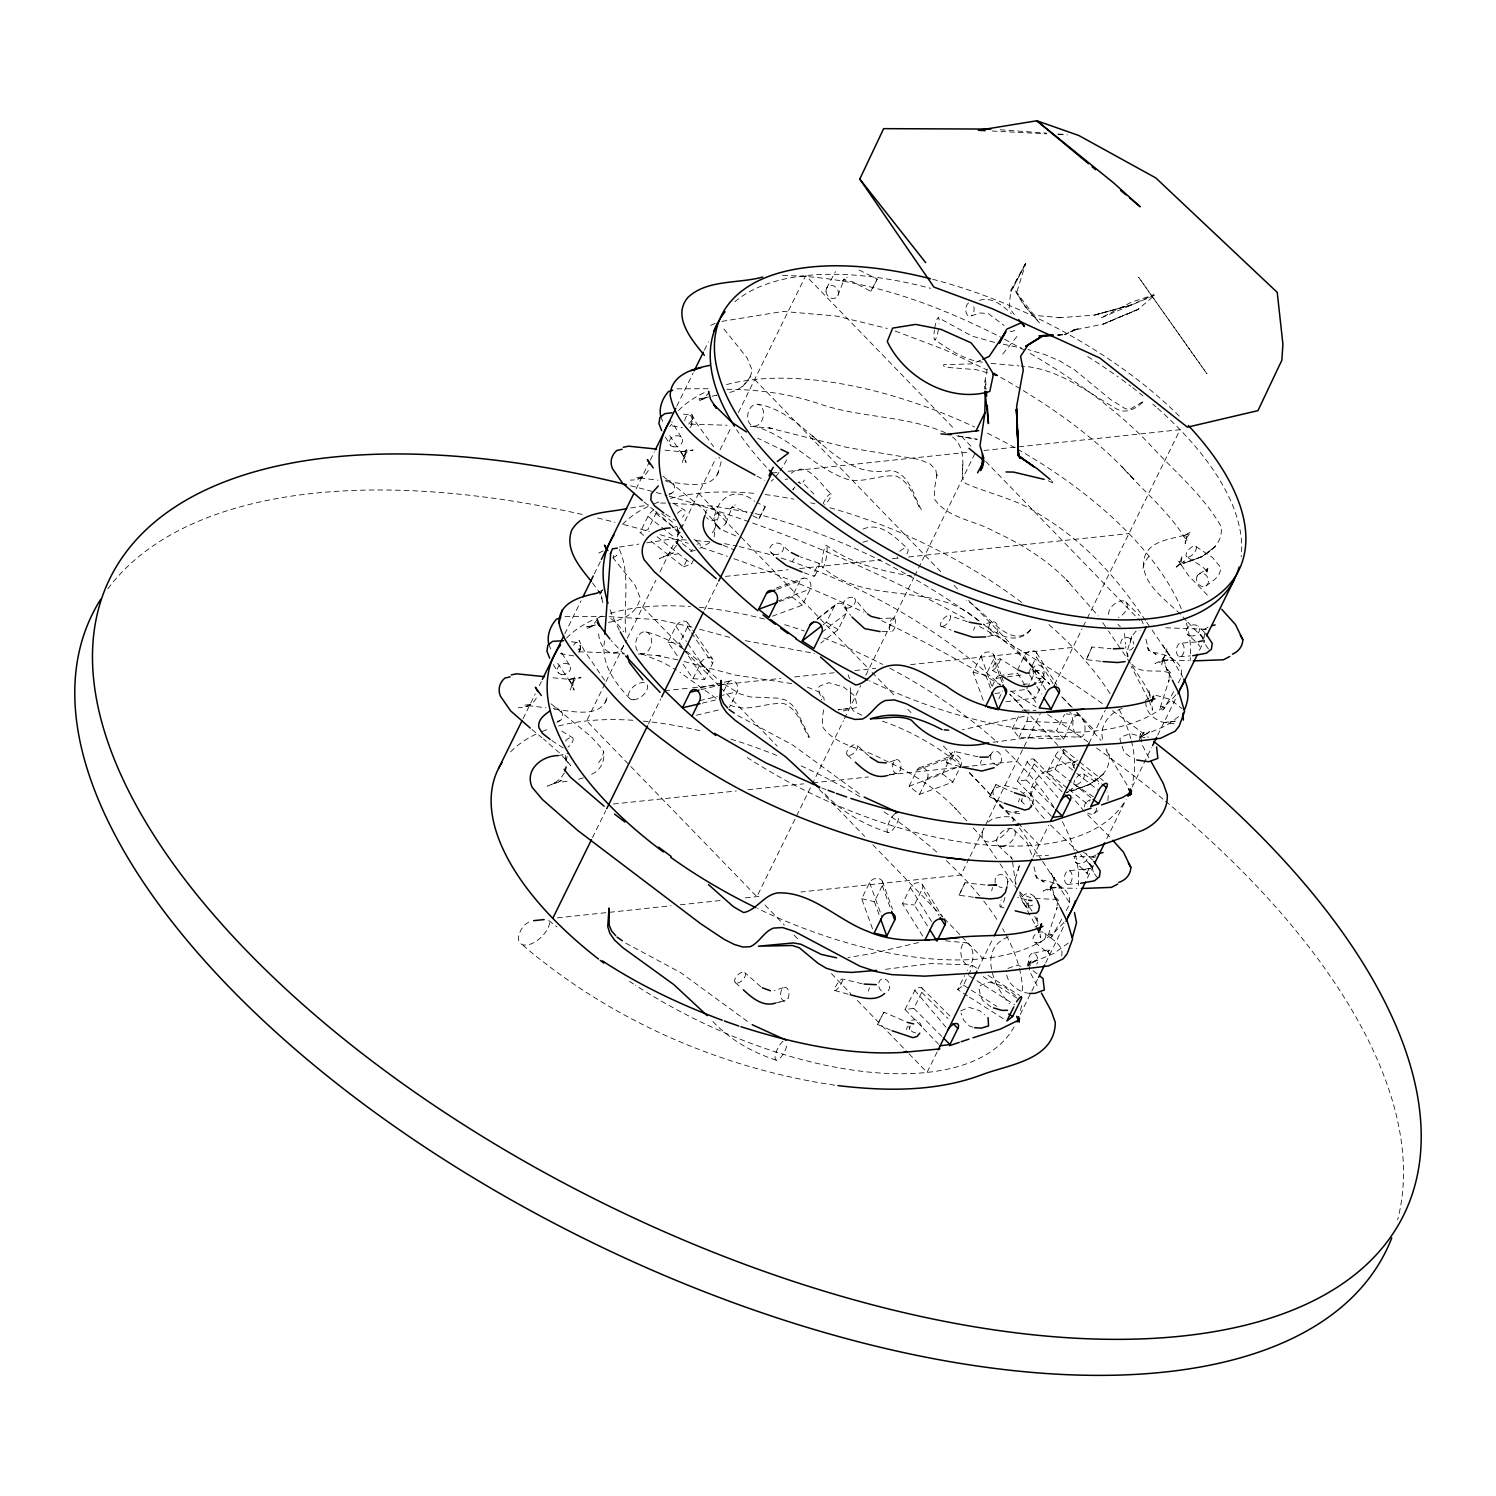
<?xml version="1.0" encoding="UTF-8"?>
<svg xmlns="http://www.w3.org/2000/svg" width="1496" height="1496" viewBox="0 0 1496 1496"><rect width="100%" height="100%" fill="white"/><g stroke="black" fill="none" stroke-linecap="round" stroke-linejoin="round"><path stroke-width="0.75" stroke-dasharray="5 3.75" d="M985.415 389.091L985.64 380.078L986.238 389.222M850.775 692.424L850.364 701.306L850.626 686.29M962.788 464.807L962.358 473.69C963.405 460.787 963.966 445.247 952.26 436.795M1044.376 818.462C1012.063 787.476 1043.086 764.83 1075.905 761.688L1070.912 763.989L1076.952 760.566M1186.235 620.728C1171.592 602.383 1140.176 586.75 1143.898 559.691C1147.451 539.813 1172.64 539.439 1187.899 534.091L1182.925 536.372L1190.947 531.828L1186.833 537.569L1185.169 543.553L1186.085 536.316L1187.057 541.515C1170.321 512.773 1143.561 491.324 1121.701 466.528L1133.875 479.113L1131.481 476.644M809.411 737.248L796.919 711.46L791.889 704.71L785.83 700.147L778.462 698.183L750.225 696.93L739.473 693.751L723.69 683.728M921.405 509.631C914.898 499.384 909.362 471.876 890.457 470.567C832.599 480.702 810.159 413.102 757.855 404.238A11.164 7.779 -78.4 0 0 747.869 419.235A11.164 7.779 -78.4 0 0 761.053 422.022A11.164 7.779 -78.4 0 0 757.855 404.238M1073.642 767.542L1074.091 763.932L1074.745 767.392M1061.674 955.851C1064.198 944.78 1051.239 939.282 1044.619 933.018M1100.869 661.288L1086.358 659.624L1092.005 647.001L1111.098 648.684M1092.005 647.001L1086.358 659.624M1107.863 800.603L1108.312 794.526L1107.021 791.982M823.716 709.833L822.314 717.332L822.688 726.963C835.909 746.186 862.725 747.85 881.892 758.921M1007.182 885.333L1007.93 881.35L1007.406 884.099M987.267 368.97L984.256 384.472L984.742 389.072M1028.332 902.873L1028.556 909.605L1023.189 903.023M1026.555 906.557L1027.285 903.285M910.223 1026.05L909.456 1029.342L909.213 1027.135M1022.217 798.434L1021.45 801.725L1020.964 798.322A6.919 5.891 54.3 0 0 1024.517 804.25M729.674 392.401C740.576 390.063 750.338 381.256 752.133 370.129L747.121 357.918L722.044 326.652M1139.522 737.846L1140.532 733.564L1141.598 742.016M570.331 690.105L574.558 676.454L572.931 683.074L574.053 690.18L569.303 679.315L572.893 685.972L556.213 661.101M554.38 709.197C570.761 710.806 603.075 719.726 607.152 695.958M682.326 462.488L686.571 448.837L684.925 455.457L686.047 462.582L681.297 451.717L684.888 458.356L668.207 433.485M666.375 481.581C682.756 483.189 715.069 492.109 719.146 468.36M1018.14 870.616L1019.748 864.034L1015.242 878.863L1016.083 884.211M1060.402 907.81L1053.053 893.224L1055.166 898.236L1051.426 885.408L1049.799 892.027L1054.96 876.469M1130.153 643L1131.743 636.417L1135.913 631.275L1140.102 630.284M1171.349 678.118L1165.047 665.626L1167.16 670.638L1163.42 657.791L1161.794 664.411L1166.955 648.871M551.07 703.831L590.995 736.574L601.205 747.888L603.655 751.684L602.121 757.911L597.876 763.428M1030.968 795.928L1032.521 789.701L1036.747 784.185M1142.963 568.312L1144.515 562.085L1148.741 556.587M567.19 756.452L565.638 762.623L565.301 754.826L566.666 760.81L570.761 765.634L560.402 753.704L543.534 739.024M678.679 530.893L677.632 535.007L677.295 527.209M714.097 536.989L715.649 524.067L714.116 530.295L711.292 533.979M579.681 650.087L580.859 645.618L579.064 640.438L583.964 650.068L604.814 680.53M991.661 890.793L992.54 887.483M579.083 652.331L580.654 646.646L578.017 649.993M906.539 1029.566L907.455 1026.256M1018.533 801.95L1019.468 798.658M725.878 523.263L732.329 506.564L730.478 508.715L735.265 504.863M837.872 295.647L844.324 278.948L842.491 281.117L847.278 277.265M1030.594 629.386C1010.754 652.331 985.658 610.686 966.192 600.214M1142.495 401.9L1130.696 408.857L1125.46 408.838L1110.612 399.544L1074.82 370.036L1060.047 361.06L1044.208 354.328L1027.939 349.503M605.543 702.559L607.488 696.238M717.538 474.943L721.109 462.002L718.922 457.065M1025.527 263.82L1010.997 291.57L1025.732 263.408L1016.532 293.066C1010.529 282.333 1034.39 318.33 1035.662 315.488L1061.543 317.75L1058.457 317.825L1095.147 315.039L1131.612 304.96L1094.1 315.151L1132.435 304.473L1154.071 294.768L1131.387 302.155L1100.626 318.087L1154.856 295.123L1137.652 309.728L1103.057 324.034L1139.148 308.849L1103.898 323.959L1072.501 330.41L1074.521 329.756L1064.984 334.599L1057.616 335.141M1048.322 935.075L1057.13 907.287L1056.756 909.381L1057.41 902.238L1055.428 897.076L1059.598 901.527L1055.073 899.339L1032.857 898.404M1160.335 707.458L1169.124 679.67L1168.75 681.765L1169.405 674.621L1167.441 669.479L1171.592 673.911C1159.381 667.347 1141.953 675.893 1131.761 664.168M868.335 991.081L869.438 987.809M980.329 763.465L981.432 760.192M752.787 515.69L758.809 518.944L765.223 506.695L758.173 503.086M765.223 506.695L758.809 518.944M845.502 279.415L843.389 279.864L852.944 281.921L870.803 291.327L877.236 279.079L857.956 269.43M877.236 279.079L870.803 291.327M890.307 1029.959L877.498 1024.442L883.93 1012.175L907.492 1022.404M883.93 1012.175L877.498 1024.442M1002.32 802.342L989.51 796.826L995.925 784.577L1012.418 791.889M995.925 784.577L989.51 796.826M1131.743 636.417L1127.236 651.246L1128.078 656.594M1005.929 701.774L1035.643 697.921L1044.339 678.473A7.087 5.236 79.8 0 0 1040.505 671.068A7.087 5.236 79.8 0 0 1034.484 673.294L1027.565 687.375M1066.218 910.484C1078.149 891.897 1055.708 881.013 1040.057 879.966L1044.245 882.042L1038.355 878.937L1034.559 874.113L1036.784 878.302L1033.549 865.23M1178.212 682.868C1190.143 664.28 1167.703 653.397 1152.07 652.35L1156.24 654.425L1150.349 651.321L1146.553 646.496L1148.797 650.704L1145.543 637.614M717.257 520.197L718.286 517.373M1032.315 803.988L1032.876 802.473A6.919 5.891 54.3 0 0 1031.268 794.47A6.919 5.891 54.3 0 0 1023.657 792.861M1018.346 716.734L1012.399 728.795L1018.926 737.472L1063.675 739.174L1072.501 719.707A7.087 4.488 -90 0 0 1069.808 712.227M973.485 897.245L959.03 895.263L964.995 882.771L986.257 885.09M964.995 882.771L959.03 895.263M973.559 630.227L974.868 627.011M714.564 515.877C719.127 495.12 737.21 486.985 754.62 501.254M826.559 288.261L835.497 271.618M523.02 718.753L535.231 693.92M539.308 685.635L541.346 681.503M564.759 633.911L581.046 600.794M594.286 573.903L600.401 561.486M636.024 489.061L649.264 462.171M650.293 460.095L654.35 451.811M676.79 406.201L693.153 372.971M704.41 350.101L708.487 341.799M643.691 535.344L640.064 532.464L647.992 516.4A7.069 2.562 -51.7 0 1 654.706 509.351M656.501 512.062A7.069 2.562 -51.7 0 1 655.921 513.465L648.011 529.547L640.064 532.464M604.982 683.672L586.656 720.922L756.864 896.665L843.407 720.773M605.992 681.596L626.356 640.213M627.385 638.138L655.884 580.205M659.96 571.94L673.2 545.03M677.277 536.765L715.967 458.131M720.044 449.847L731.226 427.089M738.37 412.597L805.764 275.601L954.897 429.595M650.947 541.066L683.56 566.872L687.524 558.831M683.56 566.872L691.507 563.955L695.472 555.914M677.221 655.697L668.001 642.308L675.912 626.226A7.069 4.75 -34.6 0 1 684.457 621.064A7.069 4.75 -34.6 0 1 687.524 627.086L690.161 630.901M682.232 646.983L679.614 643.168L687.524 627.086M592.491 837.629L605.712 810.72M648.479 723.821L660.708 698.987M704.485 610.013L717.725 583.122M693.041 678.679L700.951 662.597A7.069 4.75 -34.6 0 1 709.497 657.436A7.069 4.75 -34.6 0 1 712.564 663.439L704.653 679.521L693.041 678.679L682.494 663.364M723.784 691.152L727.617 683.354A7.069 5.386 76.7 0 1 735.116 681.989A7.069 5.386 76.7 0 1 737.135 691.788L729.45 707.384M779.51 601.56L792.039 596.96L799.949 580.878A7.069 5.666 69.8 0 1 807.877 579.382A7.069 5.666 69.8 0 1 810.29 589.05L802.38 605.132L769 617.437M822.987 624.898L826.465 622.205L834.375 606.142A7.069 6.059 52.3 0 1 842.959 604.272A7.069 6.059 52.3 0 1 846.063 613.584L838.153 629.666L820.818 643.093M844.417 718.716L860.705 685.598M865.81 675.257L913.663 577.998M914.673 575.941L975.972 451.362M909.138 786.204L917.048 770.122L950.446 757.817A7.069 5.666 69.8 0 1 958.356 756.322A7.069 5.666 69.8 0 1 960.787 766.008L952.877 782.09L919.479 794.395L909.138 786.204L942.517 773.9L950.446 757.817M872.542 928.848L861.677 898.741L869.587 882.659A7.069 5.591 -19.9 0 1 878.676 878.545A7.069 5.591 -19.9 0 1 882.285 885.595L890.831 909.231M983.209 700.24L973.092 672.284L981.002 656.202A7.069 5.591 -19.9 0 1 990.109 652.088A7.069 5.591 -19.9 0 1 993.718 659.138L1002.264 682.793M919.479 794.395L927.389 778.313A7.069 5.666 69.8 0 0 924.958 768.626A7.069 5.666 69.8 0 0 917.048 770.122M879.031 914.561L874.375 901.658L882.285 885.595M990.464 688.123L985.808 675.22L993.718 659.138M992.147 686.327L996.093 678.286A7.069 5.068 82.6 0 1 1000.618 675.594M998.767 698.95L1002.713 690.909M922.714 936.047L902.481 903.715L910.391 887.633A7.069 4.937 -32 0 1 919.068 882.677A7.069 4.937 -32 0 1 922.265 888.905L938.927 915.533M1053.053 683.616L1036.391 656.987A7.069 4.937 -32 0 0 1033.194 650.76A7.069 4.937 -32 0 0 1024.498 655.716L1016.588 671.798L1027.303 688.908M927.445 925.912L914.355 904.986L922.265 888.905M1028.463 673.069L1036.391 656.987M1018.926 737.472L1026.836 721.39A7.069 4.264 -87.8 0 0 1027.827 716.173M969.09 858.442L960.937 874.992L800.921 891.99M970.1 856.385L1040.356 713.611M1054.624 684.626L1082.113 628.769M1083.123 626.693L1086.171 620.485M1087.199 618.428L1180.063 429.689L982.928 450.614M905.024 1009.52L915.309 989.436A7.069 3.628 -45 0 1 921.237 987.528A7.069 3.628 -45 0 1 921.742 992.297L913.813 1008.379L905.024 1009.52L938.553 1044.152M1017.411 781.118L1027.696 761.034A7.069 3.628 -45 0 1 1033.643 759.127A7.069 3.628 -45 0 1 1034.129 763.895L1026.219 779.977L1017.411 781.118L1052.548 817.396M1063.675 739.174L1056.625 730.459L1064.535 714.396M1067.097 787.981L1047.163 772.216L1055.073 756.135A7.069 2.562 -51.7 0 1 1060.664 749.646M1047.163 772.216L1055.11 769.281L1063.02 753.199A7.069 2.562 -51.7 0 0 1063.787 749.683M967.519 995.887L957.683 989.623L964.621 975.542M957.683 989.623L963.461 985.153L967.426 977.112M968.398 975.093L971.372 969.071A7.069 1.403 -57.5 0 0 971.895 965.331A7.069 1.403 -57.5 0 0 967.37 970.437M937.132 1051.95L927.071 1072.408L905.996 1050.66M977.917 969.071L993.25 937.917M1032.951 857.208L1048.696 825.231M1088.957 743.4L1105.282 710.207M1020.235 1014.568L1037.551 979.394M1045.685 962.844L1065.04 923.537M1087.424 878.002L1093.539 865.586M1106.778 838.695L1126.114 799.388M1132.229 786.971L1151.583 747.645M1157.68 735.228L1176.006 697.996M1199.493 650.255L1203.588 641.952M1025.62 263.259L1010.791 290.224L1009.164 307.615L1014.325 314.59M1163.907 708.898A1.945 1.683 7.9 0 0 1161.868 706.486A1.945 1.683 7.9 0 0 1160.559 709.16A1.945 1.683 7.9 0 0 1163.907 708.898L1173.949 691.208M1051.912 936.515A1.945 1.683 7.9 0 0 1049.874 934.102A1.945 1.683 7.9 0 0 1048.565 936.758A1.945 1.683 7.9 0 0 1051.912 936.515L1061.954 918.806M792.431 561.374L794.283 558.438M1138.998 739.996L1144.085 732.161L1139.84 737.509L1149.564 731.75L1143.225 735.359L1166.076 725.691L1180.194 715.481M794.956 486.911L792.88 489.921A6.919 5.423 73 0 0 793.572 486.649M602.944 589.48L598.811 595.427L601.635 591.855M676.454 545.348L672.34 551.089L666.375 555.689L659.474 558.476L673.387 552.903L666.356 555.484L677.445 553.95M564.46 772.946L560.346 778.687L554.38 783.306L547.461 786.092L561.393 780.519L554.361 783.1L569.976 780.856M802.885 482.142L804.474 479.954M1031.941 669.965L1033.661 667.646A6.919 5.423 73 0 1 1043.31 668.993A6.919 5.423 73 0 1 1038.654 678.455A6.919 5.423 73 0 1 1033.661 667.646M679.184 528.836L683.41 523.282M709.459 391.728L705.233 397.244L698.969 401.209L706.374 397.45L699.006 399.095L716.752 395.131L713.05 395.879M597.465 619.344L593.239 624.842L586.974 628.806L594.08 625.272L586.675 626.899L595.52 624.954M1002.769 354.01L1017.916 335.328M688.702 424.041L692.667 419.048L691.077 424.714L692.854 418.001L691.059 412.821L695.958 422.47L713.629 446.687M742.465 386.716L750.599 376.543M683.934 455.906L688.104 450.764L693.115 450.034L681.035 451.736L662.915 449.978M571.94 683.504L576.11 678.361L581.121 677.651L569.041 679.352L550.921 677.595M1165.347 655.454L1161.195 660.596L1155.099 663.513L1168.114 659.904L1160.933 660.26L1188.815 660.69M1053.352 883.07L1049.182 888.213L1043.105 891.111L1056.12 887.521L1048.939 887.876L1076.821 888.306M960.731 1010.941L968.978 1007.332L979.768 1010.716L984.742 1014.849M989.866 755.48L991.25 753.853A6.919 5.423 73 0 1 1000.899 755.218A6.919 5.423 73 0 1 996.243 764.662A6.919 5.423 73 0 1 991.25 753.853M669.797 426.416L671.947 424.135M1038.654 680.4L1041.422 677.95M988.632 756.452L990.352 754.975M1068.2 943.097L1054.082 953.307L1031.23 962.957L1037.551 959.366L1027.846 965.126L1032.09 959.778L1027.004 967.613L1028.537 961.18L1029.865 971.745L1037.981 987.323M791.309 473.278C806.924 459.253 820.575 484.966 831.028 493.774M817.452 618.596L836.526 603.842M817.04 619.55L834.375 606.142M821.79 632.378L846.063 613.584M1069.098 791.066L1072.389 788.579L1066.199 792.787C1084.282 787.251 1112.295 778.163 1109.06 754.115L1106.049 748.767M1142.682 402.274C1135.801 408.614 1126.095 414.224 1116.801 409.044C1086.526 391.522 1057.653 368.053 1021.132 366.109M1030.688 629.891C1017.336 646.048 996.86 635.089 983.919 624.075M1205.776 586.021C1212.059 581.271 1221.821 576.297 1220.306 566.928L1212.62 557.615L1195.734 546.395M1093.782 813.637L1100.888 808.532M996.579 765.915L999.01 764.157M528.686 922.078L524.329 925.183A19.429 10.285 -44.1 0 0 526.611 945.023A19.429 10.285 -44.1 0 0 549.743 922.49L548.134 920.021L556.942 926.903M987.996 822.033L992.353 818.929L1002.694 816.629L1011.782 816.872L1014.325 820.537M1145.319 700.465L1148.535 698.333M1034.933 927.015L1038.168 924.883M709.889 542.543L699.829 548.321M591.668 774.236C600.476 770.459 605.095 761.015 603.655 751.684M1208.113 627.179L1202.784 630.302L1206.262 629.573M1096.119 854.796L1090.79 857.919L1095.988 856.815M612.893 557.896L616.745 555.521L612.874 555.97M668.918 494.783L671.966 493.044M556.905 722.4L559.971 720.661M1199.194 573.847L1208.001 568.574L1205.851 570.967L1207.403 569.041L1206.879 572.033L1206.823 569.789L1208.132 572.332L1202.223 566.554L1186.627 556.811M1087.199 801.463L1090.266 799.724M1122.262 708.337C1109.284 712.732 1097.933 727.318 1103.356 741.418M1008.323 936.907C977.636 948.745 993.363 986.032 1009.501 1003.76M1074.521 329.756L1065.152 334.375L1078.99 328.335L1074.091 329.887M710.712 325.417L716.64 322.65M598.699 553.053L604.627 550.285M597.783 592.397L603.056 590.079M980.684 360.143L972.176 363.865L943.77 364.65L943.565 365.828L945.659 367.249L976.439 369.718L988.931 373.196M637.764 479.131L643.953 476.738L636.567 477.523L657.96 480.179M525.769 706.729L531.959 704.354L524.572 705.14L545.965 707.795M776.274 588.115L803.408 578.129M777.004 589.331L799.949 580.878M776.91 601.373L810.29 589.05M919.105 767.878L953.906 755.069M927.389 778.313L960.787 766.008M1007.967 968.417L1016.925 965.163L1023.152 966.977M862.874 542.207L868.465 540.598M968.51 302.996A6.919 4.189 -88 0 0 966.005 312.01A6.919 4.189 -88 0 0 971.39 315.806L980.46 312.982L988.314 313.599L1004.078 325.474M895.356 760.099L888.381 762.549L890.045 762.044M783.343 987.715L774.274 990.539M991.399 622.093L984.798 624.038M690.572 551.65L695.995 550.004M578.578 779.266L584.001 777.621M594.267 593.949L599.522 592.528M863.099 529.079C881.032 521.3 895.393 537.644 907.399 548.471A6.919 3.516 -45.2 0 1 905.473 555.689M887.221 775.545L893.542 773.956M775.227 1003.162L781.548 1001.553M799.93 481.974L798.023 482.423L805.054 484.947L813.899 494.054M700.072 687.954L722.138 682.718M724.345 682.213L730.946 680.643M701.138 689.619L727.617 683.354M699.642 700.67L717.276 696.481M719.483 695.958L737.135 691.788M702.297 703.139L715.518 699.997M696.369 715.219L720.623 709.478M891.635 774.442L898.217 772.908M779.64 1002.04L786.223 1000.525M721.839 321.378L783.081 311.43L836.451 316.049L887.315 328.484M987.566 636.529L995.195 634.902M672.396 527.508L676.809 526.555M558.195 755.592L569.209 753.199M1024.274 716.304L962.283 729.711M918.6 942.574L870.803 953.756L847.97 957.534M733.508 507.032L731.394 507.481L735.733 507.724L746.747 512.361M608.367 622.28C622.373 620.84 637.782 612.743 640.138 597.745L635.202 585.478L612.986 557.746M1033.755 953.158L1049.743 949.418L1047.611 951.718L1049.126 950.054L1048.621 953.176L1047.892 950.97L1049.257 953.887L1034.11 941.769M979.506 300.359C992.054 296.432 1002.9 305.782 1011.408 313.73M630.732 507.911L648.703 504.975M1036.447 855.918L1048.546 855.282M619.438 547.069L638.867 544.095M646.665 542.88L671.087 539.046L686.851 540.037M885.464 969.315L930.811 963.574L967.276 964.733A11.164 5.947 81.3 0 0 972.063 949.68A11.164 5.947 81.3 0 0 961.479 946.931A11.164 5.947 81.3 0 0 967.276 964.733M681.035 451.736L688.104 450.764M569.041 679.352L576.11 678.361M999.309 675.594L1017.392 673.237M1033.231 671.18L1037.757 670.601M996.093 678.286L1005.125 677.108M1007.388 676.809L1020.945 675.051M1022.983 684.514L1027.546 683.915M1038.972 682.419L1043.553 681.839M994.952 693.49L1001.74 692.611M1010.772 691.433L1026.574 689.375L1035.643 697.921M1018.757 811.524L1012.773 812.272L1016.476 811.935M993.082 742.222L1042.805 735.957L1079.271 737.135A11.164 5.947 81.3 0 0 1084.076 722.082A11.164 5.947 81.3 0 0 1073.474 719.314A11.164 5.947 81.3 0 0 1079.271 737.135M771.899 473.017L778.855 472.287M788.13 471.296L966.697 452.334M725.41 576.409L788.037 569.77M799.631 568.536L880.789 559.915M892.383 558.7L897.02 558.195M908.614 556.961L1128.938 533.586M664.766 690.722L690.292 688.01M692.611 687.767L780.725 678.399M794.638 676.921L834.076 672.751M854.945 670.526L875.815 668.319M910.596 664.617L1072.95 647.394M613.416 804.025L736.331 790.973M747.925 789.757L803.576 783.848M812.852 782.857L868.522 776.948M889.391 774.741L961.292 767.111M963.611 766.85L1016.943 761.202M557.41 917.833L671.05 905.772M680.325 904.781L722.063 900.349M745.27 897.899L761.501 896.179M1196.576 641.952L1181.242 643.093A6.919 3.852 -85 0 0 1176.585 652.555A6.919 3.852 -85 0 0 1183.13 654.145A6.919 3.852 -85 0 0 1181.242 643.093M1179.39 656.763L1190.442 655.884M1067.396 884.379L1078.448 883.5M676.921 388.829L711.442 388.717M564.927 616.427L606.217 616.539M1069.247 870.709A6.919 3.852 -85 0 1 1071.136 881.761A6.919 3.852 -85 0 1 1064.591 880.153A6.919 3.852 -85 0 1 1069.247 870.709L1090.472 868.465L1083.534 869.999L1089.518 867.774L1086.825 873.234L1086.676 871.214L1087.985 874.3L1075.474 862.089M660.615 503.03L670.657 503.161M1057.747 334.992L1064.423 334.674L1058.009 334.992M893.916 617.998A6.919 2.992 -78.8 0 0 889.26 627.441A6.919 2.992 -78.8 0 0 894.253 628.825A6.919 2.992 -78.8 0 0 893.916 617.998L879.835 618.484M690.591 424.153L727.075 425.238M578.597 651.77L624.356 653.303M843.351 710.937L856.273 707.533L856.834 704.915L854.983 696.108L843.407 686.907L828.878 682.7L819.92 685.953L818.2 687.992L821.622 699.791M1174.098 723.466C1161.625 724.494 1146.217 716.734 1145.768 702.84M1019.861 813.356C1006.864 813.88 992.633 804.567 992.895 790.43L994.597 788.392L1003.554 785.138L1018.084 789.346L1029.659 798.546L1031.511 807.354M881.948 631.574L891.036 631.518M1205.72 629.236L1165.216 627.778M1093.726 856.853L1073.436 856.516M1024.33 710.058L1035.999 710.488M1026.836 721.39L1071.585 723.092M1012.399 728.795L1056.625 730.459M726.832 389.297C759.127 389.465 791.272 393.897 821.809 404.705C863.192 418.263 908.914 415.608 948.651 434.195M992.072 131.012L1046.845 133.855M1058.27 134.434L1067.396 134.921M782.651 275.545C859.396 276.199 933.205 302.734 1000.843 337.255M672.714 503.273L714.377 506.228L753.124 513.109M945.566 940.834L966.603 942.835M750.263 426.36L773.245 428.398L768.907 427.875L847.091 447.454L919.385 459.515L930.512 464.19L935.879 470.249L936.907 477.318L936.964 474.718L934.308 489.716L934.682 499.346C947.903 518.57 974.719 520.253 993.886 531.304C1021.394 543.815 1047.574 559.953 1068.499 581.981L1066.368 579.775L1098.195 615.885M638.268 653.976L661.251 655.996L656.912 655.472L679.895 660.353M1000.17 129.741L1046.433 133.125M1057.99 133.986L1064.928 134.49M668.001 642.308L679.614 643.168M695.883 540.636L709.609 541.776M991.025 363.36L1018.907 365.884M1078.616 715.219L1066.143 713.929M902.481 903.715L914.355 904.986M683.466 414.13L689.394 414.953M571.472 641.747L577.4 642.569M672.377 426.005L682.363 427.669M560.383 653.621L573.81 655.921M982.442 362.144C964.415 360.237 949.362 349.503 934.738 339.76M834.693 1085.198C720.231 1068.144 609.919 1019.935 521.917 944.425M791.683 683.579L735.097 675.051L681.877 660.933M745.27 640.662L814.479 653.434M956.767 435.822L977.262 439.338L957.552 435.86M977.991 756.808L954.467 751.441A6.919 1.627 -56.2 0 0 947.529 759.22A6.919 1.627 -56.2 0 0 949.81 760.903A6.919 1.627 -56.2 0 0 954.467 751.441M724.457 543.665L737.117 546.021M1003.292 344.211L1021.936 348.157M729.637 637.371L696.182 628.301M911.924 576.222C881.799 570.948 851.448 563.842 826.372 545.348A11.164 1.926 -80.9 0 0 822.033 561.355A11.164 1.926 -80.9 0 0 825.25 562.365A11.164 1.926 -80.9 0 0 826.372 545.348M862.164 983.732L842.454 979.057A6.919 1.627 -56.2 0 0 835.535 986.818A6.919 1.627 -56.2 0 0 837.816 988.519A6.919 1.627 -56.2 0 0 842.454 979.057M739.305 546.526L773.376 555.502M994.597 342.416L972.12 336.151L938.366 317.732M973.092 672.284L985.808 675.22M861.677 898.741L874.375 901.658M1026.985 899.825L1017.729 897.45M755.125 513.558C836.937 534.278 913.757 572.8 981.544 622.804M1000.3 906.875L1003.984 907.848M946.744 762.923L962.134 767.13M834.749 990.539L848.195 994.204M692.012 627.105L659.175 619.774L608.461 616.614L617.194 623.72L623.589 631.761M1155.959 695.285L1170.489 699.492L1182.064 708.693M1145.001 737.771L1130.471 733.564L1121.495 736.817L1119.793 738.856L1123.964 752.02L1132.453 758.753M1029.566 993.438C1017.729 991.885 1006.023 983.414 1006.266 970.455M1030.8 897.768L1022.366 894.458L1019.767 891.784M882.49 721.203C910.971 730.908 937.375 746.467 960.806 765.241M972.98 1027.154L969.52 1026.069L963.574 1020.085L961.049 1013.147M861.92 715.256L853.375 710.974L850.813 706.149L850.476 698.987M895.188 331.027L945.005 349.877L986.855 369.886M781.23 557.989C861.677 584.655 937.581 627.198 1000.039 684.738M967.314 621.663L950.016 615.697M819.135 563.412L800.341 556.867M645.861 631.854A11.164 7.779 -78.4 0 1 649.058 649.638A11.164 7.779 -78.4 0 1 635.875 646.852A11.164 7.779 -78.4 0 1 645.861 631.854C670.358 638.025 691.395 652.574 708.468 670.919L698.408 661.4M804.081 572.744L814.086 576.297M729.88 704.953C747.607 713.218 766.139 701.755 784.297 703.737C798.116 709.646 801.912 725.803 808.962 737.715M821.865 787.943L825.979 789.495M735.939 535.961L721.502 529.715M941.04 626.207L951.194 630.153M753.33 426.098C789.608 435.13 812.889 467.93 847.708 479.449C864.164 483.395 879.947 474.213 896.291 476.121C910.11 482.049 913.906 498.205 920.956 510.099M641.335 653.696L663.046 662.447L676.379 670.04M888.231 832.543C863.173 824.446 840.041 811.019 822.407 791.197M776.237 1060.159C751.179 1052.062 728.047 1038.635 710.413 1018.813M723.26 545.311L734.592 550.079M807.391 687.132L818.518 691.788L823.866 697.847L824.651 703.157M776.948 447.454L757.649 438.16M1048.303 480.814L1054.175 483.563L1051.426 480.796M883.856 759.856C910.671 772.142 936.066 788.13 956.505 809.579L954.373 807.373L970.25 824.577M1004.545 339.237L1026.63 351.429M756.957 476.102L764.755 480.291M737.809 715.574L792.768 745.045L862.257 795.872M625.795 943.191L680.774 972.662L750.244 1023.488M716.21 698.389L679.951 672.302M1000.637 377.347C1045.237 402.592 1088.078 431.858 1123.87 468.772M1016.906 669.254L1000.057 658.764A6.919 1.627 -56.2 0 0 993.138 666.543A6.919 1.627 -56.2 0 0 995.401 668.226A6.919 1.627 -56.2 0 0 1000.057 658.764M1030.295 353.505C1072.707 378.469 1113.398 407.062 1147.9 442.386C1172.546 470.006 1202.69 493.942 1221.054 526.499C1224.252 548.097 1200.26 558.943 1183.018 563.281L1201.812 556.793L1215.201 546.62L1201.812 556.793L1178.194 565.189L1184.383 560.963L1176.155 567.208L1180.363 561.655L1181.934 555.484L1181.316 565.189L1178.867 561.374L1188.329 575.399L1209.048 596.829M992.334 670.264L999.048 674.322M673.817 503.535L684.532 510.08A6.919 3.142 -47.8 0 1 682.494 517.186M561.823 731.151L572.538 737.696M1074.633 784.428L1094.025 797.2M826.465 622.205L838.153 629.666M972.307 965.35L978.216 969.109M988.052 975.373L1019.524 995.438M983.171 976.589L1018.589 999.16M969.539 976.047L1014.774 1004.882M963.461 985.153L969.371 988.912M971.334 990.165L996.897 1006.453M969.483 997.14L1004.901 1019.711M978.347 620.466C933.541 580.542 867.156 606.348 822.725 567.358M665.776 514.213L675.425 520.496M551.818 740.576L563.431 748.094M1083.74 774.012L1098.868 783.998M760.828 986.762L744.765 972.55M983.209 624.038L1013.26 648.423L1049.65 684.14M1063.413 749.103L1077.905 760.566M1079.719 762.006L1103.281 780.632M1063.02 753.199L1079.327 766.102M1081.14 767.542L1102.889 784.745M1055.073 756.135L1075.007 771.899M1076.821 773.339L1098.569 790.543M1055.11 769.281L1071.417 782.184M1073.23 783.624L1091.351 797.948M1068.911 789.42L1088.845 805.185M792.039 596.96L802.38 605.132M661.756 513.67L674.453 523.694M694.387 539.458L699.81 543.759M655.921 513.465L683.111 534.97M647.992 516.4L675.164 537.905M682.419 543.628L691.489 550.79A7.069 2.562 -51.7 0 1 692.33 549.312M657.081 536.709L691.507 563.955M942.517 773.9L952.877 782.09M1033.119 970.698L1038.074 974.644M1015.522 995.532L1003.928 986.332L989.417 982.124L980.441 985.378L978.739 987.416L980.647 996.486L982.909 1000.581L991.399 1007.313M643.878 501.815L653.864 510.043M531.884 729.431L541.87 737.64M788.654 550.696L782.071 544.955M998.131 845.352L1011.52 858.293M663.065 476.214L702.989 508.958L713.199 520.271M1194.893 640.924L1187.469 634.491M1125.777 601.897L1139.316 615.623M655.529 511.408L672.415 526.087L682.756 538.018L678.679 533.193L677.763 529.21M1013.783 829.513L1027.322 843.239L1032.277 856.198M868.503 755.76L856.759 744.933M847.334 755.05L852.664 759.781M735.34 982.666L740.651 987.397M706.43 668.993L717.332 678.773M818.424 441.395L820.463 443.302L810.402 433.784M1187.824 622.224L1204.691 639.839M1078.971 852.851L1050.51 824.988M1204.579 632.434L1198.296 626.338M1092.585 860.05L1086.302 853.954M969.688 772.74L1013.39 819.341A19.429 10.285 -44.1 0 1 1011.558 825.1M619.419 549.518C631.181 575.567 622.635 607.75 626.17 635.894M866.334 612.818L854.384 598.176M1117.923 624.318L1120.317 626.693M1109.695 836.919L1085.928 813.057M1034.054 759.37L1063.619 788.953M1034.129 763.895L1062.048 791.833M1026.219 779.977L1054.138 807.896M771.113 552.622L773.713 555.222M921.667 987.79L951.232 1017.355M921.742 992.297L948.015 1018.589M913.813 1008.379L941.751 1036.317M1019.487 704.261L1021.862 706.71L1009.707 694.125L1029.117 714.452M961.386 436.29L971.11 446.332M985.696 461.404L1139.69 620.41M754.657 379.498L941.059 571.977M954.037 585.366L958.899 590.396M968.623 600.438L1049.668 684.121M1062.646 697.51L1075.605 710.918M1077.232 712.582L1095.053 731.002M698.651 493.306L868.858 669.049M872.093 672.396L896.422 697.51M907.754 709.216L911.008 712.564M943.415 746.055L961.255 764.456M969.352 772.834L1016.364 821.36M1017.991 823.043L1039.065 844.791M642.663 607.114L718.847 685.785M720.455 687.449L777.191 746.037M819.341 789.551L864.725 836.414M872.841 844.791L942.536 916.768M944.163 918.432L960.376 935.168M961.984 936.851L983.059 958.599M764.961 905.024L784.409 925.126M794.133 935.168L799.014 940.18M831.421 973.653L850.869 993.737M857.358 1000.431L904.369 1048.977M1061.73 696.762L1070.687 706.224M1084.32 811.393L1072.782 797.761M1030.725 716.135L1060.627 748.28M624.225 654.5L611.21 640.587M1080.505 854.478L1092.697 867.456L1088.527 861.92L1093.52 872.037M1076.466 712.564L1101.075 740.539M1026.967 761.726L1057.915 797.592M914.58 990.128L948.071 1029.716M973.354 828.036L982.76 838.433L996.504 858.667M629.91 698.744C615.137 682.924 600.55 664.112 604.571 640.83M1061.954 749.889L1069.827 759.463L1075.063 769.131M844.081 607.245L850.644 615.38M592.528 582.916L600.569 593.912L602.832 602.477L601.429 595.913M1203.308 637.988L1200.521 634.304L1205.533 644.421M1037.308 900.816L1034.11 896.478M1198.053 643.991L1199.998 646.702M1122.673 651.789L1145.132 685.28L1150.143 695.902L1148.853 690.18L1150.181 697.585M1042.619 861.378L1070.837 904.743M1145.431 620.522C1118.241 579.008 1083.721 540.86 1040.73 515.241C1017.991 499.14 990.109 494.278 965.369 483.358L962.826 478.533L962.489 471.371M1146.721 622.373L1150.667 628.077M1151.995 629.966L1173.425 661.008L1182.831 677.127M1019.412 827.886L1041.31 859.471M687.767 623.009L694.35 632.584M695.677 634.491L712.807 659.362M691.47 632.827L712.564 663.439M675.912 626.226L686.458 641.541M687.767 643.448L700.951 662.597M683.56 648.909L704.653 679.521M1120.28 648.292L1108.499 631.05M1061.431 888.624L1050.809 873.14L1052.96 876.301M999.983 863.79L1031.96 911.008M1102.776 622.635L1106.198 627.684M681.316 437.243L671.891 421.835M569.322 664.86L560.682 651.396L562.029 654.35M1127.068 785.026L1104.74 748.094M1036.578 652.854L1056.831 685.187M1024.498 655.716L1047.125 691.863M1029.659 674.976L1035.606 684.476M1036.803 686.384L1041.571 693.994M1028.5 690.815L1036.822 704.13M922.471 884.772L942.704 917.104M910.391 887.633L932.999 923.78M665.327 437L670.489 445.378M553.333 664.617L558.494 672.994M1148.835 757.817L1141.859 744.129M1148.517 699.511L1131.275 666.562M1029.884 915.066L1019.262 894.159M1032.128 919.142L1039.795 933.111L1037.345 927.988M1010.567 856.067L1012.512 859.695M1034.802 916.431L1038.149 923.518M1141.261 619.25L1143.43 624.393M660.783 416.692L664.093 424.658M548.77 644.29L551.276 650.274M848.139 674.846L849.541 678.623M993.793 654.762L1000.787 674.116M1001.572 676.267L1003.891 682.718M981.002 656.202L991.885 686.309M882.36 881.2L892.476 909.157M869.587 882.659L882.023 917.067M1149.171 700.577L1152.481 710.207L1151.939 704.672M1037.177 928.193L1040.487 937.805L1039.757 930.437M1127.61 656.744L1125.628 646.403M1015.597 884.36L1012.493 861.116M1037.719 921.611L1036.859 917.796L1037.85 923.35M1124.487 633.5L1125.516 644.159M995.251 883.108L995.102 880.714A6.919 6.003 46.6 0 1 1002.601 874.842A6.919 6.003 46.6 0 1 1007.388 884.547M1097.671 877.741A19.429 16.924 9.7 0 1 1092.117 865.473M536.316 698.052A19.429 16.924 9.7 0 1 518.345 707.683M623.776 645.468A19.429 13.651 83.9 0 1 608.423 651.751A19.429 13.651 83.9 0 1 598.587 632.322M1009.819 828.111A19.429 10.285 -44.1 0 1 988.95 841.949A19.429 10.285 -44.1 0 1 984.069 828.017M648.31 470.436A19.429 16.924 9.7 0 1 630.34 480.066M1208.413 648.853A19.429 16.924 9.7 0 1 1204.261 640.082M1204.112 637.857A19.429 16.924 9.7 0 1 1205.645 631.443M786.653 459.814A19.429 3.927 -57.4 0 1 780.052 470.922M778.986 472.437A19.429 3.927 -57.4 0 1 771.132 481.226M553.389 708.487A6.919 5.722 63.3 0 1 562.365 713.442A6.919 5.722 63.3 0 1 557.036 721.24M565.469 740.988A6.919 3.142 -47.8 0 1 573.043 738.37A6.919 3.142 -47.8 0 1 567.882 747.159M573.66 645.187A6.919 3.852 -85 0 1 578.335 643.037A6.919 3.852 -85 0 1 580.242 650.33M786.69 1046.115A11.164 3.759 -63 0 1 778.705 1059.374A11.164 3.759 -63 0 1 775.526 1054.156A11.164 3.759 -63 0 1 783.511 1040.879M881.443 990.988A6.919 5.423 73 0 1 879.798 980.572A6.919 5.423 73 0 1 888.325 981.787A6.919 5.423 73 0 1 887.016 991.773M915.72 1032.969A6.919 5.891 54.3 0 1 908.97 1025.938M911.644 1020.478A6.919 5.891 54.3 0 1 919.273 1022.086A6.919 5.891 54.3 0 1 920.863 1030.09M1096.456 808.177A6.919 5.722 63.3 0 1 1087.798 813.001M1084.507 806.924A6.919 5.722 63.3 0 1 1090.135 800.884M1076.671 777.303A6.919 3.142 -47.8 0 1 1084.32 774.984A6.919 3.142 -47.8 0 1 1078.186 784.035A6.919 3.142 -47.8 0 1 1074.726 780.164M1083.572 852.552A6.919 5.386 -21.9 0 1 1087.05 859.34A6.919 5.386 -21.9 0 1 1078.205 863.491A6.919 5.386 -21.9 0 1 1074.726 856.703M1030.557 965.462A6.919 4.507 88.6 0 1 1029.622 955.757A6.919 4.507 88.6 0 1 1035.924 954.542A6.919 4.507 88.6 0 1 1036.859 964.247M613.267 555.54A1.945 1.683 7.9 0 1 613.51 557.241M823.174 504.002A6.919 1.627 -56.2 0 1 828.653 495.064A6.919 1.627 -56.2 0 1 830.654 496.56A6.919 1.627 -56.2 0 1 824.483 504.975M785.12 479.618A6.919 5.423 73 0 1 787.887 479.094M899.9 551.351A6.919 3.516 -45.2 0 1 907.399 548.471M897.974 558.569A6.919 3.516 -45.2 0 1 897.207 556.811M715.069 522.459A6.919 5.891 54.3 0 1 716.659 513.652A6.919 5.891 54.3 0 1 725.373 516.681A6.919 5.891 54.3 0 1 723.784 525.489M665.383 480.87A6.919 5.722 63.3 0 1 674.359 485.826A6.919 5.722 63.3 0 1 669.03 493.624M677.482 513.371A6.919 3.142 -47.8 0 1 684.532 510.08M684.701 420.862A6.919 3.852 -85 0 1 691.152 416.337A6.919 3.852 -85 0 1 689.544 428.174M1108.573 614.519A11.164 6.713 -42.4 0 1 1117.344 602.14A11.164 6.713 -42.4 0 1 1127.33 605.113A11.164 6.713 -42.4 0 1 1118.559 617.511M898.685 818.499A11.164 3.759 -63 0 1 890.7 831.776A11.164 3.759 -63 0 1 887.521 826.54A11.164 3.759 -63 0 1 895.506 813.263M705.308 514.53A6.919 6.078 23.5 0 1 713.611 508.49A6.919 6.078 23.5 0 1 717.725 518.289A6.919 6.078 23.5 0 1 706.598 517.635M1133.332 647.282A6.919 6.04 41.1 0 1 1128.021 650.293M1120.841 643.654A6.919 6.04 41.1 0 1 1126.694 637.446A6.919 6.04 41.1 0 1 1133.875 644.084M1004.957 897.413A6.919 1.477 -70.5 0 1 1000.749 906.744A6.919 1.477 -70.5 0 1 1001.161 899.956M1032.726 905.005A6.919 6.078 20.7 0 1 1022.553 902.051A6.919 6.078 20.7 0 1 1026.667 893.692A6.919 6.078 20.7 0 1 1035.419 899.545M1002.114 887.521A6.919 6.003 46.6 0 1 998.823 886.492M934.682 328.166A11.164 1.926 -80.9 0 1 937.824 317.956A11.164 1.926 -80.9 0 1 939.077 323.734M938.403 329.326A11.164 1.926 -80.9 0 1 934.907 339.76A11.164 1.926 -80.9 0 1 934.402 330.074M1014.737 330.317A6.919 3.516 -45.2 0 1 1009.968 330.971M973.877 306.792A6.919 4.189 -88 0 1 971.39 315.806M1014.082 1026.91A288.373 137.165 26.2 0 1 635.37 985.191M633.444 983.938A288.373 137.165 26.2 0 1 629.61 981.395M510.547 751.871A288.373 137.165 26.2 0 1 538.392 733.059M542.169 731.451A288.373 137.165 26.2 0 1 550.117 728.515M558.55 725.99A288.373 137.165 26.2 0 1 634.341 720.361M643.299 721.109A288.373 137.165 26.2 0 1 702.952 731.451M730.89 739.155A288.373 137.165 26.2 0 1 778.649 756.191M801.145 765.877A288.373 137.165 26.2 0 1 862.631 798.303M884.117 811.917A288.373 137.165 26.2 0 1 936.982 852.253M946.351 860.705A288.373 137.165 26.2 0 1 979.543 895.805M983.713 901.022A288.373 137.165 26.2 0 1 998.412 921.798M1002.563 928.661A288.373 137.165 26.2 0 1 1004.508 932.083M1006.359 935.468A288.373 137.165 26.2 0 1 1018.888 966.435M1019.412 968.436A288.373 137.165 26.2 0 1 1022.591 991.418M1021.525 1005.611A288.373 137.165 26.2 0 1 1020.029 1012.343M1063.768 922.471A288.373 137.165 26.2 0 1 757.593 908.502M566.554 638.081A288.373 137.165 26.2 0 1 594.38 619.25M598.157 617.642A288.373 137.165 26.2 0 1 602.065 616.128M610.275 613.397A288.373 137.165 26.2 0 1 690.348 606.553M699.305 607.301A288.373 137.165 26.2 0 1 765.354 619.269M784.727 624.692A288.373 137.165 26.2 0 1 804.231 630.975M823.791 638.081A288.373 137.165 26.2 0 1 882.603 664.411M889.765 668.151A288.373 137.165 26.2 0 1 997.72 742.652M1005.368 749.739A288.373 137.165 26.2 0 1 1054.399 807.99M1062.347 821.659A288.373 137.165 26.2 0 1 1074.315 850.626M1075.418 854.627A288.373 137.165 26.2 0 1 1078.036 888.362M697.08 544.32A7.069 2.562 -51.7 0 1 699.417 547.873M1022.123 710.507A7.069 4.264 -87.8 0 1 1025.377 710.544M1123.758 803.146A288.373 137.165 26.2 0 1 747.364 757.574M619.363 630.246A288.373 137.165 26.2 0 1 609.321 607.339M622.542 524.273A288.373 137.165 26.2 0 1 650.386 505.442M654.163 503.834A288.373 137.165 26.2 0 1 662.111 500.898M670.545 498.392A288.373 137.165 26.2 0 1 757.275 493.68M765.223 494.578A288.373 137.165 26.2 0 1 793.871 499.178M810.701 502.824A288.373 137.165 26.2 0 1 814.965 503.834M829.943 507.761A288.373 137.165 26.2 0 1 1021.936 602.645M1048.977 624.636A288.373 137.165 26.2 0 1 1110.406 694.181M1119.232 709.553A288.373 137.165 26.2 0 1 1130.883 738.837M1131.406 740.819A288.373 137.165 26.2 0 1 1132.023 784.727M1175.763 694.855A288.373 137.165 26.2 0 1 869.587 680.886M678.548 410.465A288.373 137.165 26.2 0 1 706.393 391.634M726.551 384.584A288.373 137.165 26.2 0 1 974.644 427.014M987.397 433.148A288.373 137.165 26.2 0 1 1015.915 448.276M1017.654 449.268A288.373 137.165 26.2 0 1 1181.279 608.741M1186.328 623.028A288.373 137.165 26.2 0 1 1190.031 660.746M766.438 467.257A288.373 137.165 26.2 0 1 736.649 429.67M734.854 301.743A288.373 137.165 26.2 0 1 930.624 288.317M1087.704 356.628A288.373 137.165 26.2 0 1 1118.204 376.973M1121.869 379.61A288.373 137.165 26.2 0 1 1130.826 386.286M1132.584 387.632A288.373 137.165 26.2 0 1 1142.944 395.823M1152.874 404.144A288.373 137.165 26.2 0 1 1156.109 406.931M1157.698 408.333A288.373 137.165 26.2 0 1 1241.156 556.849M932.663 279.266A288.373 137.165 26.2 0 1 1180.007 416.898M630.62 485.77A720.96 342.902 26.2 0 1 654.182 491.96M656.333 492.539A720.96 342.902 26.2 0 1 667.085 495.55M669.254 496.167A720.96 342.902 26.2 0 1 966.079 619.007M979.562 626.469A720.96 342.902 26.2 0 1 1105.077 705.458M1112.444 710.694A720.96 342.902 26.2 0 1 1148.386 737.378M107.936 588.732A720.96 342.902 26.2 0 1 583.926 514.83M597.559 517.99A720.96 342.902 26.2 0 1 615.043 522.31M623.608 524.516A720.96 342.902 26.2 0 1 649.376 531.566M660.166 534.689A720.96 342.902 26.2 0 1 688.291 543.291M701.306 547.499A720.96 342.902 26.2 0 1 727.374 556.362M733.882 558.681A720.96 342.902 26.2 0 1 863.603 612.07M881.574 620.616A720.96 342.902 26.2 0 1 1000.562 684.944M1010.529 690.984A720.96 342.902 26.2 0 1 1036.073 706.972M1047.686 714.49A720.96 342.902 26.2 0 1 1089.2 742.764M1096.568 748.019A720.96 342.902 26.2 0 1 1163.738 799.743M1165.534 801.22A720.96 342.902 26.2 0 1 1397.619 1219.801M1103.188 774.217L1089.817 784.39L1071.024 790.898L1089.817 784.39L1103.188 774.217M848.082 708.599L838.097 709.833L848.082 708.599M1175.164 721.165L1165.178 722.4L1175.164 721.165M1039.514 322.893L1023.638 304.773L1016.083 292.075L1025.415 306.643L1039.514 322.893M1206.917 373.776L1138.568 277.171L1206.917 373.776M1173.425 661.008L1162.822 645.543L1173.425 661.008M561.224 674.378A6.919 5.386 -21.9 0 0 570.593 667.328A6.919 5.386 -21.9 0 0 559.915 665.047A6.919 5.386 -21.9 0 0 561.224 674.378M1001.778 846.437A11.164 6.713 -42.4 0 0 1015.335 832.73A11.164 6.713 -42.4 0 0 1000.731 833.122A11.164 6.713 -42.4 0 0 1001.778 846.437M737.36 983.078A6.919 3.516 -45.2 0 0 745.532 974.307A6.919 3.516 -45.2 0 0 737.266 975.429A6.919 3.516 -45.2 0 0 737.36 983.078M787.999 998.374A6.919 4.189 -88 0 0 785.512 987.267A6.919 4.189 -88 0 0 780.856 996.729A6.919 4.189 -88 0 0 787.999 998.374M1036.672 942.854A6.919 4.899 -31 0 0 1045.779 935.28A6.919 4.899 -31 0 0 1035.625 934.046A6.919 4.899 -31 0 0 1036.672 942.854M633.537 699.754A11.164 6.395 -39 0 0 647.581 686.627A11.164 6.395 -39 0 0 632.958 687.094A11.164 6.395 -39 0 0 633.537 699.754M673.219 446.78A6.919 5.386 -21.9 0 0 682.587 439.712A6.919 5.386 -21.9 0 0 671.91 437.449A6.919 5.386 -21.9 0 0 673.219 446.78M849.354 755.461A6.919 3.516 -45.2 0 0 857.526 746.71A6.919 3.516 -45.2 0 0 849.26 747.832A6.919 3.516 -45.2 0 0 849.354 755.461M899.994 770.758A6.919 4.189 -88 0 0 897.507 759.65A6.919 4.189 -88 0 0 892.85 769.112A6.919 4.189 -88 0 0 899.994 770.758M773.9 554.249A6.919 5.685 -12.7 0 0 783.399 547.611A6.919 5.685 -12.7 0 0 772.46 544.507A6.919 5.685 -12.7 0 0 773.9 554.249M814.927 575.549A6.919 1.029 -68.4 0 0 819.303 564.385A6.919 1.029 -68.4 0 0 815.601 569.621A6.919 1.029 -68.4 0 0 814.927 575.549M846.549 608.161A6.919 4.619 -34.8 0 0 855.469 600.307A6.919 4.619 -34.8 0 0 845.67 599.634A6.919 4.619 -34.8 0 0 846.549 608.161M942.835 626.413A6.919 3.011 -48.7 0 0 950.633 617.306A6.919 3.011 -48.7 0 0 943.116 619.138A6.919 3.011 -48.7 0 0 942.835 626.413M989.567 624.243A6.919 4.6 87.5 0 0 992.839 635.332A6.919 4.6 87.5 0 0 997.495 625.889A6.919 4.6 87.5 0 0 989.567 624.243M1197.137 576.072A6.919 5.722 63.3 0 0 1202.84 586.6A6.919 5.722 63.3 0 0 1207.496 577.138A6.919 5.722 63.3 0 0 1197.137 576.072M1188.497 557.073A6.919 3.142 -47.8 0 0 1196.389 548.06A6.919 3.142 -47.8 0 0 1188.666 549.705A6.919 3.142 -47.8 0 0 1188.497 557.073M1190.199 635.875A6.919 5.386 -21.9 0 0 1199.568 628.825A6.919 5.386 -21.9 0 0 1188.89 626.544A6.919 5.386 -21.9 0 0 1190.199 635.875M825.979 291.496A6.919 5.891 54.3 0 0 835.778 297.872A6.919 5.891 54.3 0 0 834.899 286.503A6.919 5.891 54.3 0 0 825.979 291.496"/><path stroke-width="1.5" d="M876.712 970.38L851.467 972.437L837.236 971.54L826.278 968.249L817.975 963.274L799.406 947.828L792.356 945.491L758.379 946.201L793.422 942.929L800.94 944.257L821.304 954.429L836.601 957.814M870.41 718.996C895.393 710.394 918.955 717.444 941.975 729.599M982.423 453.737L982.311 468.061L983.583 457.72L979.992 445.696L984.798 413.85L985.359 391.335M707.159 1015.597L673.911 984.667L622.804 947.66L614.632 940.18L609.844 933.28L607.731 926.566L609.059 908.016L609.209 925.295L611.677 931.129L615.66 935.598M819.172 787.981L785.905 757.051L734.798 720.044L726.645 712.582L721.839 705.663L719.726 698.969L721.072 680.4L721.203 697.678L723.671 703.531L727.654 707.982M610.686 552.791L604.814 634.211M1018.252 1020.927L1018.477 1016.607L1019.374 1021.88M1130.135 795.479L1130.49 788.99L1131.369 794.264M870.448 718.529C882.247 719.426 898.741 714.06 911.419 720.212C931.129 742.016 960.002 750.001 988.706 742.764M610.331 553.707L612.537 548.789L617.399 548.172M1006.958 886.885L1005.275 892.701L1001.31 896.908L997.72 898.142L990.202 898.909L975.56 897.544M705.009 515.484C698.95 528.686 708.225 541.627 721.614 544.619M1183.355 720.118L1182.999 713.087M983.583 457.72L980.572 470.623L983.732 462.002M597.353 593.089C580.803 596.661 558.962 601.822 559.018 622.878C564.329 649.713 588.975 666.356 605.356 686.514C626.469 712.47 652.892 732.778 679.726 752.376C736.93 792.861 801.931 821.678 869.083 841.163C927.408 857.489 988.65 866.652 1049.126 858.517C1080.28 854.216 1110.069 841.481 1139.877 831.402C1155.155 825.848 1168.17 811.917 1167.291 794.862L1163.177 783.212L1151.116 761.614M559.018 622.878L562.197 610.031M1039.757 930.437L1041.534 923.724L1039.664 929.409M1152.35 700.596L1153.528 696.126L1151.658 701.811M565.02 770.964L566.105 766.962M677.015 543.347L678.118 539.345M1072.426 937.581L1076.54 922.845L1074.465 912.485M1184.421 709.964C1188.778 699.978 1189.788 688.646 1183.747 679.072M985.228 130.657L978.365 130.302L1036.822 120.765L1078.803 135.5L1155.772 177.912L1277.229 292.375L1282.913 344.286L1281.848 360.218L1257.968 410.633L1187.413 427.183L1099.766 357.993L991.998 308.606L933.915 287.082L859.789 179.071L883.65 128.656L990.932 129.067M976.028 430.96L984.929 412.597M498.579 768.402L521.992 720.81M542.356 679.427L563.73 635.968M583.085 596.661L593.258 575.979M601.411 559.41L633.986 493.194M655.379 449.754L675.781 408.296M694.181 370.896L703.382 352.196M713.611 331.401L717.687 323.099M552.772 918.32L591.462 839.705M606.74 808.663L647.469 725.897M661.718 696.93L703.457 612.088M718.735 581.046L771.899 473.017M698.95 690.142L690.124 692.237L682.438 707.832L691.956 716.266A288.373 137.165 26.2 0 0 715.78 735.471M691.956 716.266L699.642 700.67A7.069 5.386 76.7 0 0 697.622 690.853A7.069 5.386 76.7 0 0 690.124 692.237M766.55 593.183A7.069 5.666 69.8 0 1 774.479 591.687A7.069 5.666 69.8 0 1 776.91 601.373L769 617.437L758.64 609.265L766.55 593.183L774.909 590.097M810.103 624.917A7.069 6.059 52.3 0 1 818.705 623.065A7.069 6.059 52.3 0 1 821.79 632.378L813.88 648.46L802.193 640.999L810.103 624.917L813.562 622.243M985.527 706.692L993.438 690.61A7.069 5.591 -19.9 0 1 1002.544 686.496A7.069 5.591 -19.9 0 1 1006.154 693.546L998.243 709.609L987.659 707.178M894.72 919.984A7.069 5.591 -19.9 0 0 891.111 912.934A7.069 5.591 -19.9 0 0 882.023 917.067L874.113 933.149L886.81 936.066L894.72 919.984L891.616 911.382M929.053 940.273L925.089 939.843L932.999 923.78A7.069 4.937 -32 0 1 941.695 918.825A7.069 4.937 -32 0 1 944.892 925.052L936.964 941.134L929.839 929.708M1051.09 709.216L1059 693.134A7.069 4.937 -32 0 0 1055.802 686.907A7.069 4.937 -32 0 0 1047.125 691.863L1039.215 707.945L1051.09 709.216L1043.946 697.809M938.142 1049.893L976.888 971.147M994.26 935.841L1031.941 859.284M1050.622 821.304L1088.957 743.4M1106.311 708.132L1146.179 627.105M940.161 1045.798L949.96 1044.526L957.87 1028.444A7.069 3.628 -45 0 0 955.72 1023.507A7.069 3.628 -45 0 0 948.071 1029.716M1052.548 817.396L1062.366 816.124L1070.276 800.042A7.069 3.628 -45 0 0 1068.107 795.087A7.069 3.628 -45 0 0 1060.458 801.314M1098.606 803.689L1106.516 787.607A7.069 2.562 -51.7 0 0 1105.282 783.493A7.069 2.562 -51.7 0 0 1098.569 790.543L1090.659 806.625L1098.606 803.689L1093.165 799.388M1013.783 1006.883L1006.864 1020.964L1012.642 1016.495L1020.553 1000.413A7.069 1.403 -57.5 0 0 1021.057 996.673A7.069 1.403 -57.5 0 0 1016.532 1001.796M1038.561 977.337L1044.676 964.92M1066.05 921.461L1085.404 882.154M1094.567 863.529L1104.74 842.828M1128.152 795.236L1130.191 791.104M1152.593 745.588L1156.67 737.304M1178.044 693.845L1197.455 654.407M1206.655 635.707L1234.256 579.606M977.561 472.811L983.545 461.703M999.365 342.547L1006.752 329.157L1021.506 322.65M999.478 343.22L1005.817 331.738L989.193 356.422L982.816 359.208M1031.791 805.54L1028.93 808.981L1024.76 810.047L1004.153 803.128M919.797 1033.156L916.936 1036.578L912.766 1037.644L892.158 1030.744M1127.928 795.928L1131.649 791.01M1017.168 1021.899L1019.655 1018.626M1128.059 795.872L1130.808 792.469L1122.58 797.499L1101.542 804.904M777.284 461.553L788.579 452.933L780.819 449.286M658.296 485.976L651.302 493.886L650.854 499.982L654.444 505.76L663.831 512.96M802.193 640.999L821.248 626.244M884.585 993.531C874.917 1002.152 861.135 997.57 850.139 994.747M549.874 711.049C544.338 714.789 537.457 719.987 538.859 727.58L542.45 733.377L550.06 739.342M1035.924 682.887C1025.302 692.012 1012.025 682.12 1002.413 676.379M1051.595 335.291L1043.03 335.702L1025.639 346.343L1043.329 335.441L1027.771 345.333L1020.59 356.347L1023.264 369.961L1016.644 406.295L1018.514 456.074L1033.998 466.771L1018.458 455.401L1016.457 409.437L1018.514 456.074L1036.971 468.547L1050.061 479.412M1018.795 1020.085L1000.394 1029.08L972.998 1037.794M994.186 767.71L981.806 771.038L962.134 767.13M1154.987 698.688C1121.14 712.003 1082.506 706.767 1046.695 711.853M1042.993 926.305C1014.382 939.02 980.852 933.579 950.315 938.31C922.733 940.778 893.86 942.948 867.83 931.391C837.349 920.059 811.674 891.336 777.527 892.925C763.745 895.094 756.752 909.942 743.643 912.597L733.339 906.651L708.506 884.604M1229.749 656.482L1223.447 659.773L1193.266 660.895M1117.736 884.099L1111.453 887.371L1081.271 888.512M758.64 609.265L777.434 602.346M949.586 1045.648L959.217 1042.394M961.161 1041.74L968.978 1039.122M1091.033 808.214L1051.95 821.304L1015.747 824.707L1019.113 824.502C961.909 828.728 904.968 815.675 850.813 798.434M709.833 365.379C692.929 368.745 671.106 374.468 670.152 395.393C678.473 436.439 721.708 456.504 754.994 475.055M672.714 390.176L668.525 391.522C662.466 398.216 658.689 407.66 660.783 416.692M560.72 617.792L556.512 619.138C550.453 625.833 546.695 635.258 548.77 644.29M701.287 367.623L690.984 370.671M700.091 703.662L682.438 707.832L664.766 690.722A288.373 137.165 26.2 0 1 620.279 631.929M622.149 449.249L616.913 450.446A19.429 16.924 9.7 0 0 612.556 468.753L622.579 483.227L642.214 500.449M510.155 676.865L504.919 678.062A19.429 16.924 9.7 0 0 500.562 696.351L510.585 710.843L530.22 728.047M1211.629 625.739L1215.126 624.935M1097.877 853.749L1103.113 852.552M1198.352 641.765L1202.466 640.849M623.271 447.285L628.488 446.182L656.52 449.081M511.277 674.902L516.494 673.798L544.525 676.678M670.189 527.995C653.733 528.069 636.305 542.225 644.14 559.71L654.332 571.827L689.918 603L812.721 696.145L835.984 711.629L846.138 716.771L854.983 719.445L862.332 719.071C871.626 714.826 875.758 704.167 885.445 700.483L894.552 699.922L906.726 703.962L971.933 738.575L988.22 744.017L1003.704 747.009L1036.635 748.542L1118.41 743.512L1160.485 738.313L1175.164 731.207L1179.129 726.196L1184.57 711.516L1179.559 694.462L1172.397 680.194M558.195 755.592C541.739 755.686 524.311 769.842 532.146 787.326L542.337 799.425L577.924 830.617L700.708 923.743L723.989 939.245L734.125 944.387L742.988 947.062L750.338 946.669C759.631 942.443 763.745 931.765 773.451 928.1L782.558 927.539L794.731 931.559L859.92 966.192L876.226 971.633L891.71 974.625L924.64 976.159L1006.415 971.11L1048.49 965.93L1063.17 958.824L1067.134 953.812L1072.576 939.133L1067.546 922.078L1060.402 907.81M994.354 885.333L996.617 884.884L988.22 885.165M1125.085 661.606L1117.568 662.541L1102.945 661.531M887.221 775.545C874.674 779.472 863.846 770.122 855.319 762.175M775.227 1003.162C762.68 1007.07 751.834 997.72 743.325 989.791M626.637 508.584C607.675 512.96 582.954 510.959 571.79 530.07C564.366 549.668 579.924 567.059 591.238 581.308M762.68 277.041C738.201 283.866 707.402 279.228 687.973 297.349C671.667 316.479 691.956 340.19 704.41 355.337M533.605 920.676L544.133 919.554M985.658 636.941L972.924 637.24L954.579 631.462M1123.627 648.366L1113.379 648.853M988.22 757.07L979.899 757.144M876.226 984.686L864.09 984.069M978.683 430.624L947.66 434.251M1192.667 655.716L1206.449 653.21L1211.442 649.114L1212.227 643.336L1205.87 633.668M1080.654 883.313L1094.455 880.826L1099.448 876.712L1100.233 870.953L1093.857 861.285M939.937 1048.902L903.752 1052.324L907.1 1052.118C850.644 1056.288 794.413 1043.61 740.894 1026.705M934.682 939.469L959.441 937.655M1083.646 709.179C1036.803 714.938 986.257 716.64 946.631 686.197C926.772 675.837 903.21 656.763 880.115 669.03C871.345 673.387 865.773 683.709 855.637 684.981L845.334 679.034L820.5 656.987M672.022 412.765L664.71 413.7L659.886 417.478L658.932 423.574L661.681 430.624M886.268 762.923L878.414 762.306L869.961 757.032M1043.03 335.702L1038.972 335.908L1052.96 335.328M1042.188 335.74L1053.296 335.216M1029.585 672.994L1026.2 673.106L1018.57 670.096M974.7 1027.696L981.357 1028.126L988.557 1025.938L988.052 1017.617M1029.566 993.438L1035.082 993.344L1044.32 989.997L1043.03 978.571L1039.72 975.953M1007.556 1010.305L1002.04 1010.398L993.531 1007.93M940.909 433.877L950.989 434.7M1006.041 471.951L1013.503 472.082L1044.152 479.375M880.115 631.593L864.688 628.638L851.953 617.025M981.339 624.356L969.071 622.168M944.182 729.805L948.595 730.198M563.655 640.718L552.716 641.317L547.891 645.075L546.919 651.19L549.687 658.221M1025.639 796.321L1014.4 792.73M946.688 857.601L965.219 859.826M913.645 1023.918L907.492 1022.404M837.91 1085.591C886.062 1091.313 936.833 1091.93 982.666 1074.446C1009.707 1064.385 1054.848 1059.71 1055.297 1022.46L1051.164 1010.828L1041.422 993.045M1028.612 900.199L1031.903 900.611M879.835 618.484L871.252 616.464L867.493 613.94M770.421 990.745L762.268 987.809M1015.148 910.84L1027.827 913.813L1036.522 913.102L1038.542 910.896L1039.421 906.146L1037.308 900.816M993.101 374.355L997.271 375.515L993.942 373.327M1136.717 759.987L1148.61 761.745L1157.848 758.397L1156.576 746.971M836.283 793.385L846.661 796.994M724.288 1020.983L738.818 1026.05M802.08 572.033L786.185 565.357L776.293 557.84M828.055 790.262L834.226 792.6M722.231 1020.216C680.418 1004.658 639.802 985.415 602.477 960.9M819.827 787.12L765.709 762.829L714.471 733.283M785.98 1040.113L752.17 1024.704M798.77 556.269L791.365 552.585M864.183 797.106L897.974 812.496A11.164 3.759 -63 0 0 895.506 813.263M746.373 431.97L731.955 422.396L713.816 404.612L716.229 408.109L710.6 399.282L708.543 391.485M1008.697 1013.989L1012.642 1016.495M728.982 709.459L734.274 713.125M616.969 937.076L622.28 940.741M770.477 619.494L796.078 638.306M658.483 847.091L671.106 856.366M614.557 814.105L624.954 821.996M1102.889 784.745L1106.516 787.607M719.969 528.911L715.125 523.488M968.978 448.333L984.05 460.656M1088.527 163.756L1036.822 120.765L1113.66 182.923L1140.233 206.766L1129.536 197.865M1092.099 166.729L1095.67 169.684M1120.616 190.441L1125.964 194.891M716.135 578.597L682.251 549.443L676.08 541.683M604.122 806.213L570.256 777.06L564.086 769.281M1065.339 795.105L1070.276 800.042M1055.783 809.542L1062.366 816.124M952.952 1023.526L957.87 1028.444M943.396 1037.962L949.96 1044.526M660.129 692.405L625.627 656.015M1221.708 609.302L1235.416 624.468L1242.821 639.69A19.429 16.924 9.7 0 1 1232.442 654.182M1112.744 840.285L1123.403 852.084L1130.826 867.306A19.429 16.924 9.7 0 1 1118.746 882.416M642.906 679.913L628.937 662.036M609.882 639.016L597.278 622.486L599.634 626.039L597.054 618.671M1018.645 319.714L1024.405 326.539L1022.927 323.697M859.789 179.071L925.687 262.66M653.285 467.855L647.357 459.627L649.844 464.003M541.29 695.472L535.362 687.244L537.849 691.62M1054.231 685.523L1059 693.134M940.124 917.441L944.892 925.052M607.862 550.584L604.534 545.124L606.815 549.967M1240.334 635.314L1242.821 639.69M1128.339 862.93L1130.826 867.306M1128.601 788.691L1130.901 794.189M1016.607 1016.308L1018.907 1021.805M1003.031 684.944L1006.154 693.546M992.016 692.424L998.243 709.609M880.583 918.862L886.81 936.066M1018.159 452.297L1020.122 458.449L1018.458 455.401L1016.495 408.876L1017.897 445.434M627.572 655.229L628.788 660.877M985.004 391.372L988.445 423.555L987.267 405.248M986.388 391.522L986.668 396.103M769.019 475.765A19.429 3.927 -57.4 0 1 773.245 467.257M1075.381 900.704A288.373 137.165 26.2 0 1 1067.77 916.955M755.779 907.623A288.373 137.165 26.2 0 1 670.619 857.245M663.364 851.953A288.373 137.165 26.2 0 1 560.551 645.057M607.993 603.281A288.373 137.165 26.2 0 1 613.958 534.951M1185.056 679.446A288.373 137.165 26.2 0 1 1179.764 689.338M867.774 680.007A288.373 137.165 26.2 0 1 795.704 638.717M788.168 633.556A288.373 137.165 26.2 0 1 780.781 628.32M775.358 624.337A288.373 137.165 26.2 0 1 763.016 614.893M757.892 610.779A288.373 137.165 26.2 0 1 669.946 421.143M1239.137 567.021A288.373 137.165 26.2 0 1 1046.789 620.373A288.373 137.165 26.2 0 1 769.131 470.137M734.424 426.229A288.373 137.165 26.2 0 1 719.875 319.172M721.072 317.264A288.373 137.165 26.2 0 1 725.074 311.748M603.786 963.069A288.373 137.165 26.2 0 1 600.251 960.376M598.494 959.03A288.373 137.165 26.2 0 1 501.964 762.567M1188.348 425.519A288.373 137.165 26.2 0 1 1109.808 619.587A288.373 137.165 26.2 0 1 730.403 403.583A288.373 137.165 26.2 0 1 930.512 278.724M1153.64 741.436A720.96 342.902 26.2 0 1 1177.894 1336.489A720.96 342.902 26.2 0 1 156.351 839.088A720.96 342.902 26.2 0 1 626.356 484.685M1391.748 1237.959A720.96 342.902 26.2 0 1 584.786 1238.894A720.96 342.902 26.2 0 1 100.737 599.223M993.438 374.112L989.81 391.447C949.773 403.527 904.725 377.59 887.259 341.462L892.663 328.11L915.645 324.408L940.909 329.344L971.091 342.846L984.667 359.695L993.438 374.112"/></g></svg>
